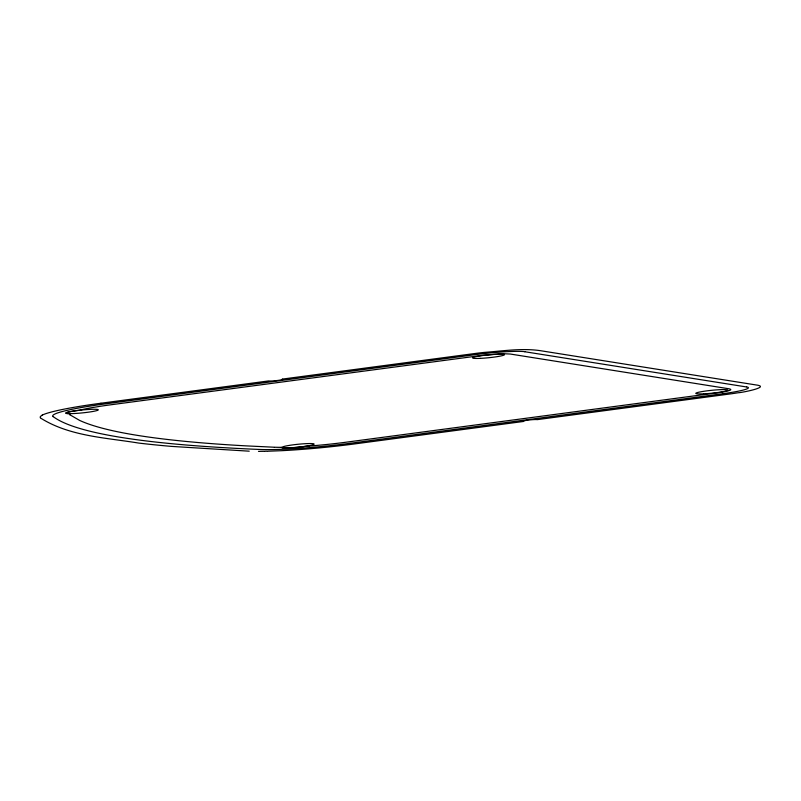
<?xml version="1.0" encoding="UTF-8"?>
<svg xmlns="http://www.w3.org/2000/svg" width="801" height="801" viewBox="0 0 801 801"><rect width="100%" height="100%" fill="white"/><g stroke="black" fill="none" stroke-linecap="round" stroke-linejoin="round"><path stroke-width="1.2" d="M42.323 415.128L40.36 416.49L40.24 417.721M722.792 393.722L351.319 443.133A78.258 7.089 -5.8 0 1 259.955 449.471A1354.962 122.803 -5.8 0 1 53.226 416.63M723.153 393.671L723.513 393.621A39.489 3.574 -5.8 0 0 746.792 386.923M100.936 403.233L268.655 380.926A7.239 0.661 -5.8 0 0 277.967 380.415A7.239 0.661 -5.8 0 0 282.222 379.113L476.295 353.321A52.295 4.736 -5.8 0 1 484.355 352.39C502.668 351.048 521.301 348.035 539.644 350.568L755.663 384.891C772.194 386.873 740.605 392.85 738.282 392.73A52.305 4.746 -5.8 0 1 731.173 393.812L537.271 419.634A7.239 0.661 -5.8 0 0 527.969 420.135A7.239 0.661 -5.8 0 0 523.714 421.436L355.554 443.804A91.054 8.25 -5.8 0 1 281.792 450.683L268.085 451.223M308.986 446.057L313.942 445.666A61.397 5.567 -5.8 0 0 345.732 442.252L710.948 393.661C712.68 393.491 739.683 390.247 727.799 388.595L510.267 354.032L502.838 353.702L481.541 355.474L110.758 404.795A64.601 5.857 -5.8 0 0 100.435 406.267L92.015 407.639A60.766 5.507 -5.8 0 0 83.815 409.211L79.239 410.242A16.821 1.522 -5.8 0 0 66.503 412.535A16.821 1.522 -5.8 0 0 69.827 413.706A61.667 5.587 -5.8 0 0 69.907 414.758M308.806 446.077L306.072 446.277A16.821 1.522 -5.8 0 1 289.221 447.919A16.821 1.522 -5.8 0 1 281.441 447.328M267.354 451.233L264.5 451.293M263.799 451.313L259.754 451.353M259.113 451.353L258.473 451.353M274.423 447.228L277.597 447.308A61.657 5.587 -5.8 0 0 281.391 447.328M273.882 447.208L246.197 445.877A1338.871 121.341 -5.8 0 1 79.599 420.395L69.997 414.838M249.241 451.183L171.534 446.397A1369.83 124.155 -5.8 0 1 138.813 443.093C105.862 437.656 69.567 436.375 40.561 418.032M524.625 351.709L746.522 386.963M42.123 415.148A91.514 8.29 -5.8 0 1 100.946 403.233M524.895 351.669A39.489 3.574 -5.8 0 0 476.915 354.442L105.171 403.904A78.398 7.109 -5.8 0 0 53.106 416.64M703.548 393.842A16.04 1.452 -5.8 0 0 727.739 390.177A16.04 1.452 -5.8 0 0 704.049 391.258A16.04 1.452 -5.8 0 0 703.548 393.842M289.942 447.799A16.04 1.452 -5.8 0 0 314.122 444.134A16.04 1.452 -5.8 0 0 290.433 445.216A16.04 1.452 -5.8 0 0 289.942 447.799M74.113 413.516A16.04 1.452 -5.8 0 0 98.303 409.852A16.04 1.452 -5.8 0 0 74.613 410.933A16.04 1.452 -5.8 0 0 74.113 413.516M480.3 358.367A16.04 1.452 -5.8 0 0 504.48 354.713A16.04 1.452 -5.8 0 0 480.79 355.794A16.04 1.452 -5.8 0 0 480.3 358.367"/></g></svg>
